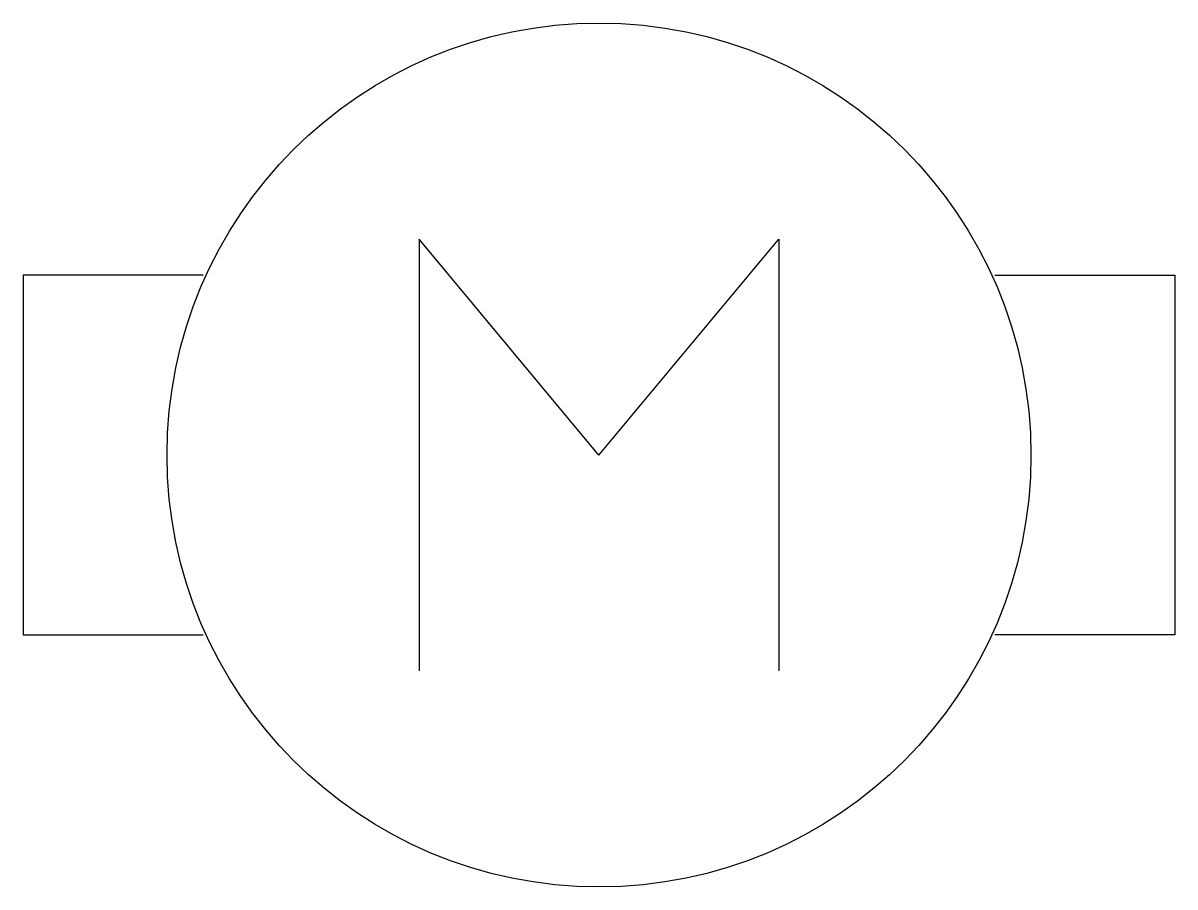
# Model space of a CAD drawing. Header units: millimetres. Extents: x -5 to 5, y -3.8 to 3.8.
import ezdxf

# ---------------------------------------------------------------- set-up
doc = ezdxf.new("R2010")
doc.units = ezdxf.units.MM
doc.layers.add('OBJECT', color=7, linetype='Continuous')

msp = doc.modelspace()

# ---------------------------------------------------------------- linework, layer by layer
at = {"layer": 'OBJECT'}
for p, q in [((0, 0), (-1.5625, 1.875)), ((-1.5625, 1.875), (-1.5625, -1.875)), ((0, 0), (1.5625, 1.875)), ((1.5625, 1.875), (1.5625, -1.875)), ((-3.4375, 1.5625), (-5, 1.5625)), ((-5, 1.5625), (-5, -1.5625)), ((3.4375, 1.5625), (5, 1.5625)), ((5, 1.5625), (5, -1.5625)), ((-5, -1.5625), (-3.4375, -1.5625)), ((5, -1.5625), (3.4375, -1.5625))]:
    msp.add_line(p, q, dxfattribs=at)
msp.add_circle((0, 0), 3.75, dxfattribs=at)

doc.saveas('drawing.dxf')
